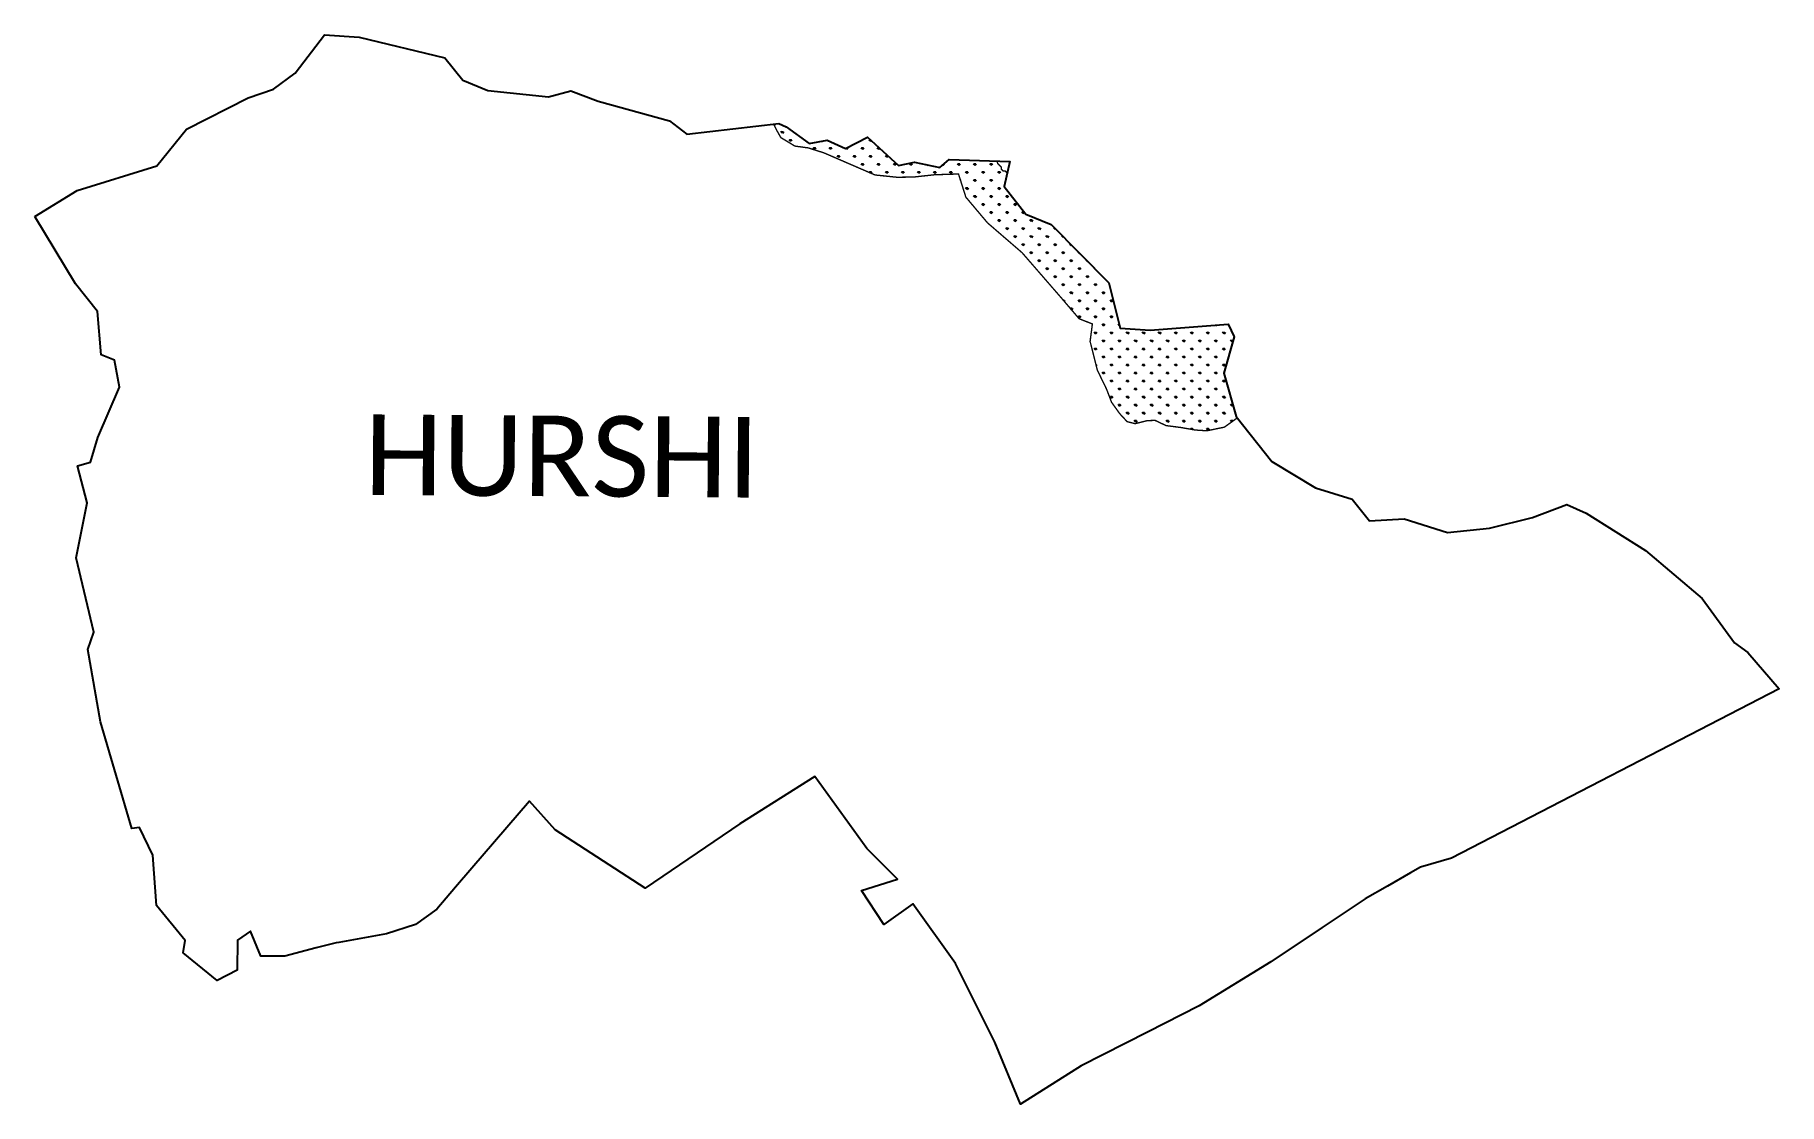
# Model space of a CAD drawing. Header units: metres. Extents: x 322964 to 326866, y 1820442 to 1822835.
import ezdxf

# ---------------------------------------------------------------- set-up
doc = ezdxf.new("R2010")
doc.units = ezdxf.units.M
doc.layers.add('MANGROOVES', color=112, linetype='Continuous')
doc.layers.add('VILLAGE NAME', color=250, linetype='Continuous')

msp = doc.modelspace()

# ---------------------------------------------------------------- hatches: boundary and pattern name
at = {"layer": 'MANGROOVES'}
h = msp.add_hatch(dxfattribs=at)
h.set_pattern_fill('GRASS', color=256)
h.paths.add_polyline_path([(325180.8, 1822433.8), (325132.3, 1822495.4), (325138.7, 1822523.5), (325138.3, 1822526.1), (325134.2, 1822530.2), (325130.1, 1822530.2), (325126, 1822534.3), (325126.1, 1822538.4), (325122, 1822542.5), (325117.9, 1822546.6), (325116, 1822552.5), (325009.4, 1822556.1), (324988.5, 1822538.1), (324931.5, 1822550.1), (324895.8, 1822542.5), (324826.2, 1822605.7), (324776.9, 1822580.7), (324736.5, 1822599), (324695.8, 1822591.5), (324644.2, 1822628.7), (324628.2, 1822636.4), (324616.4, 1822635), (324622.3, 1822623.3), (324632.5, 1822605), (324664.1, 1822585.9), (324693.7, 1822581.9), (324728.7, 1822570.9), (324843.3, 1822521.3), (324892.2, 1822516.2), (324928.8, 1822516.6), (324977, 1822521.8), (325030.1, 1822523.5), (325046.5, 1822471.7), (325094.9, 1822414.2), (325172.3, 1822347.4), (325259.6, 1822246.8), (325300, 1822199.5), (325329.6, 1822187.9), (325324.5, 1822148.8), (325340.7, 1822084.5), (325361.6, 1822041.4), (325372.4, 1822012.8), (325390.6, 1821987.3), (325407.3, 1821969.3), (325425.3, 1821964.8), (325450.9, 1821971.1), (325469.6, 1821972.2), (325494.4, 1821960.4), (325527.1, 1821956.2), (325559.8, 1821950.5), (325585.7, 1821948.8), (325624.9, 1821956.9), (325653.8, 1821977.6), (325651, 1821981), (325623.9, 1822078.1), (325646.5, 1822159.4), (325633.3, 1822187.2), (325459.2, 1822173.7), (325392.1, 1822178.2), (325366.7, 1822280), (325237.4, 1822410.3)])

# ---------------------------------------------------------------- linework, layer by layer
at = {"color": 3}
msp.add_lwpolyline([(322963.7, 1822428.4), (323057.9, 1822486.9), (323236.4, 1822542.1), (323302.5, 1822623.5), (323440.9, 1822694.1), (323497.4, 1822713.1), (323546, 1822749.2), (323611.6, 1822834.8), (323688.9, 1822829.4), (323880.6, 1822783.7), (323921, 1822733.2), (323977, 1822710), (324112.8, 1822696.3), (324162.9, 1822709.3), (324224.2, 1822686.3), (324383.8, 1822642.2), (324421.9, 1822612.6), (324628.2, 1822636.4), (324644.2, 1822628.7), (324695.8, 1822591.5), (324736.5, 1822599), (324776.9, 1822580.7), (324826.2, 1822605.7), (324895.8, 1822542.5), (324931.5, 1822550.1), (324988.5, 1822538.1), (325009.4, 1822556.1), (325145, 1822551.5), (325132.3, 1822495.4), (325180.8, 1822433.8), (325237.4, 1822410.3), (325366.7, 1822280), (325392.1, 1822178.2), (325459.2, 1822173.7), (325633.3, 1822187.2), (325646.5, 1822159.4), (325623.9, 1822078.1), (325651, 1821981), (325730.8, 1821879.8), (325828.5, 1821821.1), (325911.2, 1821796.1), (325949.4, 1821747.6), (326026.9, 1821752.1), (326124, 1821720.9), (326218.1, 1821730.9), (326314.2, 1821754.8), (326391.3, 1821784.1), (326434.5, 1821764.4), (326566.8, 1821681), (326694.1, 1821573.8), (326766.1, 1821473.9), (326796.1, 1821452.3), (326866, 1821371.5), (326133.1, 1820992.3), (326063.9, 1820972.4), (326041.6, 1820959.7), (325989.6, 1820929.9), (325940.1, 1820901), (325843.6, 1820836.9), (325728.8, 1820760.7), (325568.3, 1820662), (325453.1, 1820603.1), (325304.7, 1820527.3), (325168.5, 1820441.9), (325111, 1820580.9), (325023.2, 1820756.5), (324927.8, 1820890.1), (324863, 1820843.9), (324812.8, 1820919.8), (324893.5, 1820945), (324825.1, 1821014.3), (324708.5, 1821175.4), (324541.2, 1821069.2), (324329.2, 1820925.4), (324127.9, 1821055.5), (324070.5, 1821119.8), (323941.3, 1820969.7), (323904.8, 1820927.2), (323862.6, 1820878.1), (323815.4, 1820843.6), (323750.1, 1820823.2), (323643.9, 1820803.9), (323637.8, 1820802.8), (323592.8, 1820791.3), (323522.5, 1820773.3), (323468.9, 1820773.3), (323445.8, 1820828.7), (323417.3, 1820809), (323416.3, 1820741.7), (323371.6, 1820718.2), (323295.2, 1820780.6), (323299.8, 1820808.4), (323236, 1820886.7), (323227.4, 1820999), (323198, 1821061), (323180.4, 1821058.7), (323110.1, 1821297.4), (323082.3, 1821459.4), (323095.7, 1821498.1), (323056.1, 1821664.2), (323080.3, 1821787.4), (323059.2, 1821870.5), (323088, 1821878.5), (323104.2, 1821934.1), (323153.2, 1822046.3), (323141.8, 1822106.7), (323111.9, 1822119), (323103.7, 1822215.7), (323054.6, 1822277.8), (322963.7, 1822428.4)], dxfattribs=at)
at = {"layer": 'MANGROOVES', "flags": 128}
for points in [[(324616.4, 1822635, 3.06, 3.06, 0), (324622.3, 1822623.3, 3.06, 3.06, 0), (324632.5, 1822605, 3.06, 3.06, 0), (324664.1, 1822585.9, 3.06, 3.06, 0), (324693.7, 1822581.9, 3.06, 3.06, 0), (324728.7, 1822570.9, 3.06, 3.06, 0), (324843.3, 1822521.3, 3.06, 3.06, 0), (324892.2, 1822516.2, 3.06, 3.06, 0), (324928.8, 1822516.6, 3.06, 3.06, 0), (324977, 1822521.8, 3.06, 3.06, 0), (325030.1, 1822523.5, 3.06, 3.06, 0), (325046.5, 1822471.7, 3.06, 3.06, 0), (325094.9, 1822414.2, 3.06, 3.06, 0), (325172.3, 1822347.4, 3.06, 3.06, 0), (325259.6, 1822246.8, 3.06, 3.06, 0), (325300, 1822199.5, 3.06, 3.06, 0), (325329.6, 1822187.9, 3.06, 3.06, 0), (325324.5, 1822148.8, 3.06, 3.06, 0), (325340.7, 1822084.5, 3.06, 3.06, 0), (325361.6, 1822041.4, 3.06, 3.06, 0), (325372.4, 1822012.8, 3.06, 3.06, 0), (325390.6, 1821987.3, 3.06, 3.06, 0), (325407.3, 1821969.3, 3.06, 3.06, 0), (325425.3, 1821964.8, 3.06, 3.06, 0), (325450.9, 1821971.1, 3.06, 3.06, 0), (325469.6, 1821972.2, 3.06, 3.06, 0), (325494.4, 1821960.4, 3.06, 3.06, 0), (325527.1, 1821956.2, 3.06, 3.06, 0), (325559.8, 1821950.5, 3.06, 3.06, 0), (325585.7, 1821948.8, 3.06, 3.06, 0), (325624.9, 1821956.9, 3.06, 3.06, 0), (325653.8, 1821977.6, 3.06, 3.06, 0)], [(325138.7, 1822523.5, 3.06, 3.06, 0), (325138.3, 1822526.1, 3.06, 3.06, 0), (325134.2, 1822530.2, 3.06, 3.06, 0), (325130.1, 1822530.2, 3.06, 3.06, 0), (325126, 1822534.3, 3.06, 3.06, 0), (325126.1, 1822538.4, 3.06, 3.06, 0), (325122, 1822542.5, 3.06, 3.06, 0), (325117.9, 1822546.6, 3.06, 3.06, 0), (325115.9, 1822552.7, 3.06, 3.06, 0)]]:
    msp.add_lwpolyline(points, format="xyseb", dxfattribs=at)

# ---------------------------------------------------------------- texts
at = {"layer": 'VILLAGE NAME', "insert": (323701.6, 1821985.5), "char_height": 180.345, "attachment_point": 1, "rotation": 359.6139}
msp.add_mtext_dynamic_manual_height_columns('{\\fCalibri|b0|i0|c0|p34;HURSHI}', width=1779.605, gutter_width=901.7, heights=[0], dxfattribs=at)

doc.saveas('drawing.dxf')
